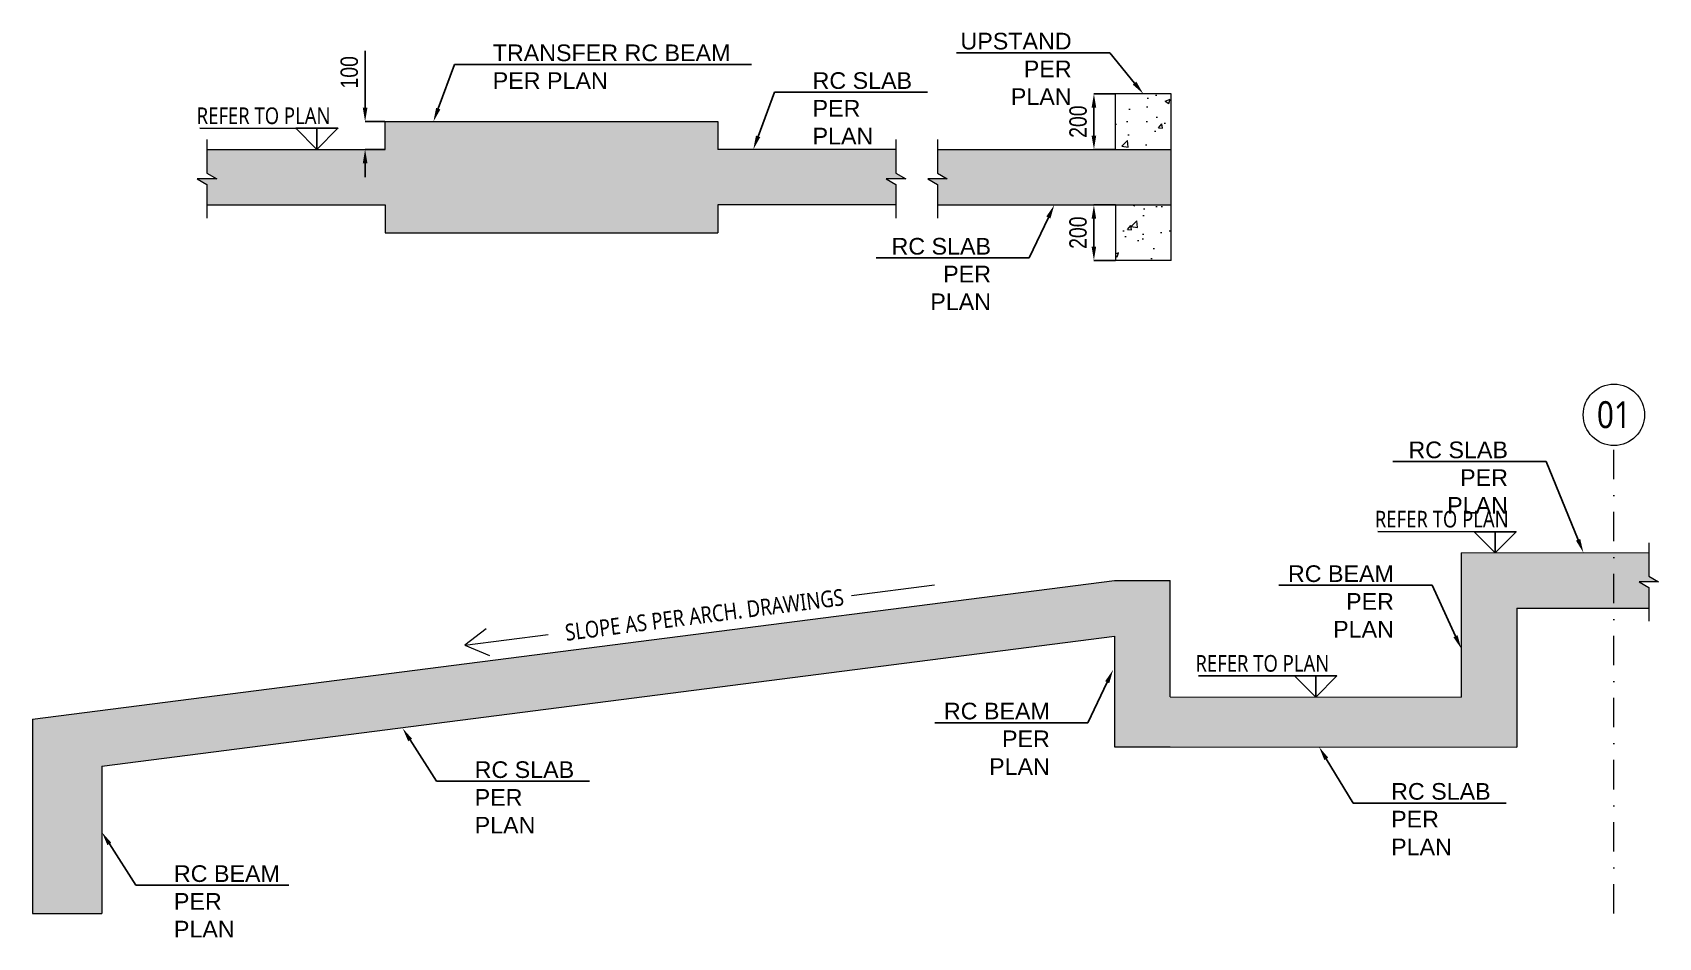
# Model space of a CAD drawing. Header units: millimetres. Extents: x 109938 to 146706, y 87118 to 119396.
# Drawn here: x 110112 to 115972, y 92360 to 95620 of the extents above; entities that cross this region are included whole.
import ezdxf
from ezdxf import colors
from ezdxf.entities.mleader import LeaderData, LeaderLine
from ezdxf.math import Vec2, Vec3

# ---------------------------------------------------------------- set-up
doc = ezdxf.new("R2010")
doc.units = ezdxf.units.MM
doc.header["$LTSCALE"] = 25
doc.header["$PDMODE"] = 35
doc.linetypes.add('Dot & Dashed', pattern=[8.937037, 4.233333, -2.351852, 0, -2.351852])
for name, color, linetype in [('00_A_GRIDS.3D', 7, 'Continuous'), ('LOBBY.SECTIONS$0$S200G_ELEV_LVL', 7, 'Continuous'), ('STR_COL_HATCH', 8, 'Continuous')]:
    doc.layers.add(name, color=color, linetype=linetype)
for name, color, linetype, lineweight in [('A-ANNO-DIMS', 211, 'Continuous', 9), ('A-FLOR-IDEN', 11, 'Continuous', 9), ('S-HATCH', 8, 'Continuous', 9), ('S-SLAB', 3, 'Continuous', 13)]:
    doc.layers.add(name, color=color, linetype=linetype, lineweight=lineweight)
doc.styles.add('GENERATED_STYLE_1', font='arial.ttf')
doc.styles.add('GENERATED_STYLE_3', font='trebuc.ttf', dxfattribs={"width": 0.78})
doc.styles.add('style1', font='arial.ttf', dxfattribs={"width": 0.8, "height": 62.5})
doc.dimstyles.new('D375', dxfattribs={"dimtxt": 62.5, "dimasz": 50, "dimexe": 0.18, "dimexo": 0.0625, "dimgap": 25, "dimtad": 1, "dimdec": 0, "dimzin": 0, "dimdsep": 46, "dimtxsty": 'style1', "dimcen": 0.09, "dimclrd": 256, "dimclre": 256, "dimclrt": 2, "dimadec": 0, "dimazin": 0, "dimtfac": 1, "dimtdec": 0, "dimtofl": 0, "dimtmove": 0, "dimatfit": 3, "dimfxl": 1, "dimtolj": 1, "dimtzin": 0, "dimarcsym": 0})

# ---------------------------------------------------------------- blocks, each defined once
blk = doc.blocks.new('*D40')
at = {"layer": 'A-ANNO-DIMS', "lineweight": -2, "transparency": 16777216}
for p, q in [((111310.4, 95348.8), (111310.4, 95554.4)), ((111382, 95298.8), (111310.2, 95298.8)), ((111382, 95198.8), (111310.2, 95198.8)), ((111310.4, 95148.8), (111310.4, 95098.8))]:
    blk.add_line(p, q, dxfattribs=at)
at = {"layer": 'A-ANNO-DIMS', "transparency": 16777216}
for points in [[(111302.1, 95348.8), (111318.8, 95348.8), (111310.4, 95298.8)], [(111302.1, 95148.8), (111318.8, 95148.8), (111310.4, 95198.8)]]:
    blk.add_solid(points, dxfattribs=at)
at = {"layer": 'Defpoints', "color": 0, "transparency": 16777216}
for p in [(111310.4, 95298.8), (111382.1, 95298.8), (111382.1, 95198.8)]:
    blk.add_point(p, dxfattribs=at)
at = {"layer": 'A-ANNO-DIMS', "color": 2, "transparency": 16777216, "insert": (111253.5, 95476.6), "char_height": 62.5, "attachment_point": 5, "rotation": 90, "style": 'style1'}
blk.add_mtext('\\A1;100', dxfattribs=at)
blk = doc.blocks.new('*D42')
at = {"layer": 'A-ANNO-DIMS', "lineweight": -2, "transparency": 16777216}
for p, q in [((114015.4, 95398.8), (113937.1, 95398.8)), ((113937.3, 95348.8), (113937.3, 95248.8)), ((114015.4, 95198.8), (113937.1, 95198.8))]:
    blk.add_line(p, q, dxfattribs=at)
at = {"layer": 'A-ANNO-DIMS', "transparency": 16777216}
for points in [[(113928.9, 95348.8), (113945.6, 95348.8), (113937.3, 95398.8)], [(113928.9, 95248.8), (113945.6, 95248.8), (113937.3, 95198.8)]]:
    blk.add_solid(points, dxfattribs=at)
at = {"layer": 'Defpoints', "color": 0, "transparency": 16777216}
for p in [(114015.4, 95398.8), (113937.3, 95198.8), (114015.4, 95198.8)]:
    blk.add_point(p, dxfattribs=at)
at = {"layer": 'A-ANNO-DIMS', "color": 2, "transparency": 16777216, "insert": (113880.4, 95298.8), "char_height": 62.5, "attachment_point": 5, "rotation": 90, "style": 'style1'}
blk.add_mtext('\\A1;200', dxfattribs=at)
blk = doc.blocks.new('*D43')
at = {"layer": 'A-ANNO-DIMS', "lineweight": -2, "transparency": 16777216}
for p, q in [((114015.4, 94998.8), (113936.9, 94998.8)), ((113937.1, 94948.8), (113937.1, 94848.8)), ((114015.4, 94798.8), (113936.9, 94798.8))]:
    blk.add_line(p, q, dxfattribs=at)
at = {"layer": 'A-ANNO-DIMS', "transparency": 16777216}
for points in [[(113928.8, 94948.8), (113945.4, 94948.8), (113937.1, 94998.8)], [(113928.8, 94848.8), (113945.4, 94848.8), (113937.1, 94798.8)]]:
    blk.add_solid(points, dxfattribs=at)
at = {"layer": 'Defpoints', "color": 0, "transparency": 16777216}
for p in [(114015.4, 94998.8), (113937.1, 94798.8), (114015.4, 94798.8)]:
    blk.add_point(p, dxfattribs=at)
at = {"layer": 'A-ANNO-DIMS', "color": 2, "transparency": 16777216, "insert": (113880.2, 94898.8), "char_height": 62.5, "attachment_point": 5, "rotation": 90, "style": 'style1'}
blk.add_mtext('\\A1;200', dxfattribs=at)

msp = doc.modelspace()

# ---------------------------------------------------------------- hatches: boundary and pattern name
at = {"layer": 'S-HATCH', "transparency": 33554687}
h = msp.add_hatch(dxfattribs=at)
h.set_pattern_fill('AR-CONC', color=256)
h.paths.add_polyline_path([(114215.4, 95398.8), (114015.4, 95398.8), (114015.4, 95198.8), (114215.4, 95198.8)])
h.paths.add_polyline_path([(114215.4, 94998.8), (114015.4, 94998.8), (114015.4, 94798.8), (114215.4, 94798.8)])
at = {"layer": 'STR_COL_HATCH'}
h = msp.add_hatch(color=256, dxfattribs=at)
h.dxf.hatch_style = 1
h.paths.add_polyline_path([(112582.1, 94898.8), (112582.1, 94998.8), (113223.8, 94998.8), (113223.8, 95072.6), (113188.7, 95093.1), (113223.8, 95093.1), (113258.8, 95093.1), (113223.8, 95113.6), (113223.8, 95198.8), (112582.1, 95198.8), (112582.1, 95298.8), (111382.1, 95298.8), (111382.1, 95198.8), (110740.4, 95198.8), (110740.4, 95113.6), (110775.5, 95093.1), (110740.4, 95093.1), (110705.4, 95093.1), (110740.4, 95072.6), (110740.4, 94998.8), (111382.1, 94998.8), (111382.1, 94898.8)])
h = msp.add_hatch(color=256, dxfattribs=at)
h.dxf.hatch_style = 1
h.paths.add_polyline_path([(114215.4, 95198.8), (113373.8, 95198.8), (113373.8, 95113.6), (113408.8, 95093.1), (113373.8, 95093.1), (113338.7, 95093.1), (113373.8, 95072.6), (113373.8, 94998.8), (114215.4, 94998.8)])
h = msp.add_hatch(color=256, dxfattribs=at)
h.dxf.hatch_style = 1
h.paths.add_polyline_path([(114211.6, 93646.2), (114011.6, 93646.2), (110111.6, 93146.2), (110111.6, 92446.2), (110361.6, 92446.2), (110361.6, 92976.6), (114011.6, 93444.5), (114011.6, 93046.2), (114211.6, 93046.2), (115461.5, 93045.6), (115461.5, 93545.7), (115937.1, 93546.2), (115937.1, 93619.9), (115902, 93640.4), (115937.1, 93640.4), (115972.1, 93640.4), (115937.1, 93661), (115937.1, 93746.2), (115261.5, 93745.4), (115261.5, 93225.7), (114211.6, 93226.2)])

# ---------------------------------------------------------------- linework, layer by layer
at = {"color": 1, "linetype": 'Continuous'}
for p, q in [((111136.7, 95198.8), (111136.7, 95274.7)), ((115383.2, 93745.6), (115383.2, 93821.5)), ((114736.6, 93225.9), (114736.6, 93301.8))]:
    msp.add_line(p, q, dxfattribs=at)
at = {"color": 3, "linetype": 'Continuous'}
for points in [[(111136.7, 95198.8), (111060.8, 95274.7), (111212.6, 95274.7), (111136.7, 95198.8)], [(115383.2, 93745.6), (115307.3, 93821.5), (115459.1, 93821.5), (115383.2, 93745.6)], [(114736.6, 93225.9), (114660.7, 93301.8), (114812.5, 93301.8), (114736.6, 93225.9)]]:
    msp.add_lwpolyline(points, dxfattribs=at)
at = {"layer": '00_A_GRIDS.3D', "color": 7, "linetype": 'Dot & Dashed', "lineweight": 0}
msp.add_line((115811.5, 92446.2), (115811.5, 94131.9), dxfattribs=at)
at = {"layer": '00_A_GRIDS.3D', "color": 7, "lineweight": 0}
msp.add_circle((115811.5, 94242.5), 110.6, dxfattribs=at)
at = {"layer": 'A-ANNO-DIMS'}
for p, q in [((113063.2, 93591.5), (113363.2, 93629.9)), ((111669.9, 93412.8), (111969.9, 93451.3))]:
    msp.add_line(p, q, dxfattribs=at)
msp.add_lwpolyline([(111747, 93471.6), (111669.9, 93412.8), (111759.3, 93375.5)], dxfattribs=at)
at = {"layer": 'LOBBY.SECTIONS$0$S200G_ELEV_LVL', "color": 3, "lineweight": -3}
for p, q in [((111060.9, 95274.6), (110714.5, 95275.2)), ((115307.4, 93821.3), (114961, 93821.9)), ((114660.8, 93301.7), (114314.4, 93302.3))]:
    msp.add_line(p, q, dxfattribs=at)
at = {"layer": 'S-SLAB'}
for p, q in [((114015.4, 95198.8), (114015.4, 95398.8)), ((114215.4, 95398.8), (114015.4, 95398.8)), ((114215.4, 94798.8), (114215.4, 95398.8)), ((111382.1, 95198.8), (111382.1, 95298.8)), ((111382.1, 95298.8), (112582.1, 95298.8)), ((112582.1, 95298.8), (112582.1, 95198.8)), ((110740.4, 95198.8), (111382.1, 95198.8)), ((113223.8, 95198.8), (112582.1, 95198.8)), ((113373.8, 95198.8), (114215.4, 95198.8)), ((110740.4, 94998.8), (111382.1, 94998.8)), ((111382.1, 94998.8), (111382.1, 94898.8)), ((113223.8, 94998.8), (112582.1, 94998.8)), ((112582.1, 94998.8), (112582.1, 94898.8)), ((113373.8, 94998.8), (114215.4, 94998.8)), ((114015.4, 94998.8), (114015.4, 94798.8)), ((111382.1, 94898.8), (112582.1, 94898.8)), ((114215.4, 94798.8), (114015.4, 94798.8)), ((115261.5, 93745.4), (115937.1, 93746.2)), ((115261.5, 93745.4), (115261.5, 93225.7)), ((110111.6, 93146.2), (114011.6, 93646.2)), ((114011.6, 93646.2), (114211.6, 93646.2)), ((114211.6, 93226.2), (114211.6, 93646.2)), ((115461.5, 93545.7), (115937.3, 93546.2)), ((115461.5, 93545.7), (115461.5, 93045.6)), ((110361.6, 92976.6), (114011.6, 93444.5)), ((114011.6, 93444.5), (114011.6, 93046.2)), ((114211.6, 93226.2), (115261.5, 93225.7)), ((110111.6, 93146.2), (110111.6, 92446.2)), ((114011.6, 93046.2), (114211.6, 93046.2)), ((114211.3, 93046.2), (115461.5, 93045.6)), ((110361.6, 92976.6), (110361.6, 92446.2)), ((110111.6, 92446.2), (110361.6, 92446.2))]:
    msp.add_line(p, q, dxfattribs=at)
for points in [[(110740.4, 95234.6), (110740.4, 95113.6), (110775.5, 95093.1), (110740.4, 95093.1), (110705.4, 95093.1), (110740.4, 95072.6), (110740.4, 94951.6)], [(113223.8, 95234.6), (113223.8, 95113.6), (113258.8, 95093.1), (113223.8, 95093.1), (113188.7, 95093.1), (113223.8, 95072.6), (113223.8, 94951.6)], [(113373.8, 95234.6), (113373.8, 95113.6), (113408.8, 95093.1), (113373.8, 95093.1), (113338.7, 95093.1), (113373.8, 95072.6), (113373.8, 94951.6)], [(115937.1, 93781.9), (115937.1, 93661), (115972.1, 93640.4), (115937.1, 93640.4), (115902, 93640.4), (115937.1, 93619.9), (115937.1, 93499)]]:
    msp.add_lwpolyline(points, dxfattribs=at)

# ---------------------------------------------------------------- texts
at = {"layer": '00_A_GRIDS.3D', "color": 7, "linetype": 'Dot & Dashed', "lineweight": 0, "insert": (115811.5, 94242.5), "char_height": 96.762, "width": 224.325, "attachment_point": 5, "style": 'GENERATED_STYLE_3'}
msp.add_mtext('{\\W0.85;01}', dxfattribs=at)
at = {"layer": 'A-FLOR-IDEN', "linetype": 'Dot & Dashed', "lineweight": 0, "style": 'GENERATED_STYLE_3', "width": 0.85}
for p in [(110703.4, 95290), (114949.9, 93836.7), (114303.3, 93317.1)]:
    msp.add_text('REFER TO PLAN', height=60, dxfattribs=at).set_placement(p)
msp.add_text('SLOPE AS PER ARCH. DRAWINGS', height=60, rotation=7.3058, dxfattribs=at).set_placement((112035.6, 93428.2))

# ---------------------------------------------------------------- dimensions: what is measured, and where the dimension line sits
at = {"layer": 'A-ANNO-DIMS'}
for base, p1, p2, picture, middle in [((111310.4, 95298.8), (111382.1, 95198.8), (111382.1, 95298.8), '*D40', (111253.5, 95476.6)), ((113937.3, 95198.8), (114015.4, 95398.8), (114015.4, 95198.8), '*D42', (113880.4, 95298.8)), ((113937.1, 94798.8), (114015.4, 94998.8), (114015.4, 94798.8), '*D43', (113880.2, 94898.8))]:
    dim = msp.add_linear_dim(base=base, p1=p1, p2=p2, angle=90, dimstyle='D375', dxfattribs=at)
    dim.commit()
    dim.dimension.update_dxf_attribs({"geometry": picture, "text_midpoint": middle})

# ---------------------------------------------------------------- leaders
ml = msp.add_multileader_mtext('Standard', dxfattribs=at)
ml.set_content('UPSTAND PER PLAN', color=256, style='GENERATED_STYLE_1')
ml.set_leader_properties()
ml.build(insert=Vec2(0, 0))
ml.multileader.update_dxf_attribs({"text_left_attachment_type": 6, "text_right_attachment_type": 6, "dogleg_length": 0.36, "arrow_head_size": 50})
ctx = ml.context
ctx.base_point, ctx.char_height, ctx.arrow_head_size, ctx.landing_gap_size, ctx.plane_origin = Vec3(113455.5, 95547), 60, 50, 0.09, Vec3(114019.6, 96036)
ctx.left_attachment, ctx.right_attachment, ctx.text_align_type = 6, 6, 2
notes = []
notes.append((ctx, [(0, (1, 1, 0), (113994.2, 95547), (-1, 0), 137.2, [(1, [(114115.4, 95398.8)], 0, [])])]))
ctx.mtext.insert, ctx.mtext.width, ctx.mtext.alignment, ctx.mtext.flow_direction = Vec3(113856.8, 95619), 410.282, 3, 5
ml = msp.add_multileader_mtext('Standard', dxfattribs=at)
ml.set_content('TRANSFER RC BEAM PER PLAN', color=256, style='GENERATED_STYLE_1')
ml.set_leader_properties()
ml.build(insert=Vec2(0, 0))
ml.multileader.update_dxf_attribs({"text_left_attachment_type": 6, "text_right_attachment_type": 6, "dogleg_length": 0.36, "arrow_head_size": 50})
ctx = ml.context
ctx.base_point, ctx.char_height, ctx.arrow_head_size, ctx.landing_gap_size, ctx.plane_origin = Vec3(111770.3, 95504.8), 60, 50, 0.09, Vec3(112334.4, 95993.8)
ctx.left_attachment, ctx.right_attachment = 6, 6
notes.append((ctx, [(1, (1, 1, 0), (111633, 95504.8), (1, 0), 137.2, [(1, [(111556.6, 95298.8)], 0, [])])]))
ctx.mtext.insert, ctx.mtext.width, ctx.mtext.flow_direction = Vec3(111770.4, 95576.8), 923.9, 5
ml = msp.add_multileader_mtext('Standard', dxfattribs=at)
ml.set_content('RC SLAB PER PLAN', color=256, style='GENERATED_STYLE_1')
ml.set_leader_properties()
ml.build(insert=Vec2(0, 0))
ml.multileader.update_dxf_attribs({"text_left_attachment_type": 6, "text_right_attachment_type": 6, "dogleg_length": 0.36, "arrow_head_size": 50})
ctx = ml.context
ctx.base_point, ctx.char_height, ctx.arrow_head_size, ctx.landing_gap_size, ctx.plane_origin = Vec3(112923.1, 95404.8), 60, 50, 0.09, Vec3(113487.3, 95893.8)
ctx.left_attachment, ctx.right_attachment = 6, 6
notes.append((ctx, [(1, (1, 1, 0), (112785.9, 95404.8), (1, 0), 137.2, [(1, [(112709.5, 95198.8)], 0, [])])]))
ctx.mtext.insert, ctx.mtext.width, ctx.mtext.flow_direction = Vec3(112923.2, 95476.8), 410.282, 5
ml = msp.add_multileader_mtext('Standard', dxfattribs=at)
ml.set_content('RC SLAB PER PLAN', color=256, style='GENERATED_STYLE_1')
ml.set_leader_properties()
ml.build(insert=Vec2(0, 0))
ml.multileader.update_dxf_attribs({"text_left_attachment_type": 6, "text_right_attachment_type": 6, "dogleg_length": 0.36, "arrow_head_size": 50})
ctx = ml.context
ctx.base_point, ctx.char_height, ctx.arrow_head_size, ctx.landing_gap_size, ctx.plane_origin = Vec3(113165.1, 94807.8), 60, 50, 0.09, Vec3(113487.3, 95296.8)
ctx.left_attachment, ctx.right_attachment, ctx.text_align_type = 6, 6, 2
notes.append((ctx, [(0, (1, 1, 0), (113703.7, 94807.8), (-1, 0), 137.2, [(1, [(113794.6, 94998.8)], 0, [])])]))
ctx.mtext.insert, ctx.mtext.width, ctx.mtext.alignment, ctx.mtext.flow_direction = Vec3(113566.4, 94879.8), 410.282, 3, 5
ml = msp.add_multileader_mtext('Standard', dxfattribs=at)
ml.set_content('RC SLAB PER PLAN', color=256, style='GENERATED_STYLE_1')
ml.set_leader_properties()
ml.build(insert=Vec2(0, 0))
ml.multileader.update_dxf_attribs({"text_left_attachment_type": 6, "text_right_attachment_type": 6, "dogleg_length": 0.36, "arrow_head_size": 50})
ctx = ml.context
ctx.base_point, ctx.char_height, ctx.arrow_head_size, ctx.landing_gap_size, ctx.plane_origin = Vec3(115028.2, 94074.3), 60, 50, 0.09, Vec3(115350.4, 94503.9)
ctx.left_attachment, ctx.right_attachment, ctx.text_align_type = 6, 6, 2
notes.append((ctx, [(0, (1, 1, 0), (115566.8, 94074.3), (-1, 0), 137.2, [(1, [(115701.4, 93746.2)], 0, [])])]))
ctx.mtext.insert, ctx.mtext.width, ctx.mtext.alignment, ctx.mtext.flow_direction = Vec3(115429.5, 94146.3), 410.282, 3, 5
ml = msp.add_multileader_mtext('Standard', dxfattribs=at)
ml.set_content('RC BEAM PER PLAN', color=256, style='GENERATED_STYLE_1')
ml.set_leader_properties()
ml.build(insert=Vec2(0, 0))
ml.multileader.update_dxf_attribs({"text_left_attachment_type": 6, "text_right_attachment_type": 6, "dogleg_length": 0.36, "arrow_head_size": 50})
ctx = ml.context
ctx.base_point, ctx.char_height, ctx.arrow_head_size, ctx.landing_gap_size, ctx.plane_origin = Vec3(114617.2, 93628.3), 60, 50, 0.09, Vec3(114939.4, 94117.3)
ctx.left_attachment, ctx.right_attachment, ctx.text_align_type = 6, 6, 2
notes.append((ctx, [(0, (1, 1, 0), (115155.9, 93628.3), (-1, 0), 137.2, [(1, [(115261.5, 93399.5)], 0, [])])]))
ctx.mtext.insert, ctx.mtext.width, ctx.mtext.alignment, ctx.mtext.flow_direction = Vec3(115018.5, 93700.3), 410.282, 3, 5
ml = msp.add_multileader_mtext('Standard', dxfattribs=at)
ml.set_content('RC BEAM PER PLAN', color=256, style='GENERATED_STYLE_1')
ml.set_leader_properties()
ml.build(insert=Vec2(0, 0))
ml.multileader.update_dxf_attribs({"text_left_attachment_type": 6, "text_right_attachment_type": 6, "dogleg_length": 0.36, "arrow_head_size": 50})
ctx = ml.context
ctx.base_point, ctx.char_height, ctx.arrow_head_size, ctx.landing_gap_size, ctx.plane_origin = Vec3(113377, 93133.3), 60, 50, 0.09, Vec3(113699.3, 93622.3)
ctx.left_attachment, ctx.right_attachment, ctx.text_align_type = 6, 6, 2
notes.append((ctx, [(0, (1, 1, 0), (113915.7, 93133.3), (-1, 0), 137.2, [(1, [(114006.6, 93324.3)], 0, [])])]))
ctx.mtext.insert, ctx.mtext.width, ctx.mtext.alignment, ctx.mtext.flow_direction = Vec3(113778.4, 93205.3), 410.282, 3, 5
ml = msp.add_multileader_mtext('Standard', dxfattribs=at)
ml.set_content('RC SLAB PER PLAN', color=256, style='GENERATED_STYLE_1')
ml.set_leader_properties()
ml.build(insert=Vec2(0, 0))
ml.multileader.update_dxf_attribs({"text_left_attachment_type": 6, "text_right_attachment_type": 6, "dogleg_length": 0.36, "arrow_head_size": 50})
ctx = ml.context
ctx.base_point, ctx.char_height, ctx.arrow_head_size, ctx.landing_gap_size, ctx.plane_origin = Vec3(111705.1, 92922.2), 60, 50, 0.09, Vec3(112027.3, 93411.2)
ctx.left_attachment, ctx.right_attachment = 6, 6
notes.append((ctx, [(1, (1, 1, 0), (111567.8, 92922.2), (1, 0), 137.2, [(1, [(111445.6, 93113.3)], 0, [])])]))
ctx.mtext.insert, ctx.mtext.width, ctx.mtext.flow_direction = Vec3(111705.2, 92994.2), 410.282, 5
ml = msp.add_multileader_mtext('Standard', dxfattribs=at)
ml.set_content('RC SLAB PER PLAN', color=256, style='GENERATED_STYLE_1')
ml.set_leader_properties()
ml.build(insert=Vec2(0, 0))
ml.multileader.update_dxf_attribs({"text_left_attachment_type": 6, "text_right_attachment_type": 6, "dogleg_length": 0.36, "arrow_head_size": 50})
ctx = ml.context
ctx.base_point, ctx.char_height, ctx.arrow_head_size, ctx.landing_gap_size, ctx.plane_origin = Vec3(115008.4, 92843.9), 60, 50, 0.09, Vec3(115330.6, 93332.9)
ctx.left_attachment, ctx.right_attachment = 6, 6
notes.append((ctx, [(1, (1, 1, 0), (114871.1, 92843.9), (1, 0), 137.2, [(1, [(114748.9, 93045.9)], 0, [])])]))
ctx.mtext.insert, ctx.mtext.width, ctx.mtext.flow_direction = Vec3(115008.5, 92915.9), 410.282, 5
ml = msp.add_multileader_mtext('Standard', dxfattribs=at)
ml.set_content('RC BEAM PER PLAN', color=256, style='GENERATED_STYLE_1')
ml.set_leader_properties()
ml.build(insert=Vec2(0, 0))
ml.multileader.update_dxf_attribs({"text_left_attachment_type": 6, "text_right_attachment_type": 6, "dogleg_length": 0.36, "arrow_head_size": 50})
ctx = ml.context
ctx.base_point, ctx.char_height, ctx.arrow_head_size, ctx.landing_gap_size, ctx.plane_origin = Vec3(110621.2, 92547.6), 60, 50, 0.09, Vec3(110943.4, 93036.6)
ctx.left_attachment, ctx.right_attachment = 6, 6
notes.append((ctx, [(1, (1, 1, 0), (110483.9, 92547.6), (1, 0), 137.2, [(1, [(110361.6, 92738.7)], 0, [])])]))
ctx.mtext.insert, ctx.mtext.width, ctx.mtext.flow_direction = Vec3(110621.3, 92619.6), 410.282, 5
for ctx, leaders in notes:
    for number, flags, end, landing, length, lines in leaders:
        leader = LeaderData()
        leader.index, (leader.has_last_leader_line, leader.has_dogleg_vector, leader.attachment_direction) = number, flags
        leader.last_leader_point, leader.dogleg_vector, leader.dogleg_length = Vec3(end), Vec3(landing), length
        for number, points, colour, breaks in lines:
            line = LeaderLine()
            line.index, line.vertices, line.color, line.breaks = number, Vec3.list(points), colors.encode_raw_color(colour), breaks
            leader.lines.append(line)
        ctx.leaders.append(leader)

doc.saveas('drawing.dxf')
